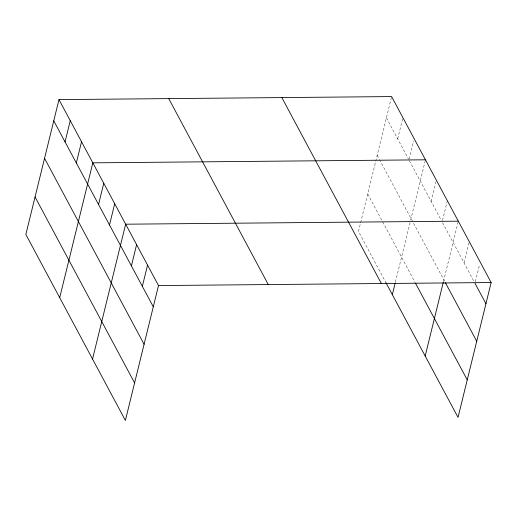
<?xml version="1.0" encoding="UTF-8"?>
<svg xmlns="http://www.w3.org/2000/svg" width="517" height="517" viewBox="0 0 517 517"><rect width="100%" height="100%" fill="white"/><g stroke="black" fill="none" stroke-linecap="round" stroke-linejoin="round"><path stroke-width="0.39" stroke-dasharray="2.58 1.94" d="M391.427 97.338L358.494 231.435L385.941 282.715M397.683 138.879L402.892 117.656M409.147 159.191L413.619 141.005M395.402 282.159L410.466 220.843M410.653 220.068L425.459 159.805M431.191 201.481L436.406 180.265M442.513 220.416L447.354 200.719M443.502 281.435L458.301 221.173M464.04 262.843L469.068 242.383M475.362 281.784L479.64 264.355M386.399 117.798L408.585 159.249M409.341 160.651L441.389 220.526M442.52 222.64L474.231 281.888M377.19 155.3L379.071 158.809M379.446 159.514L445.014 282.004M367.703 193.933L415.138 282.547"/><path stroke-width="0.78" d="M58.97 99.613L25.85 234.466L125.385 420.418L158.506 285.565L58.97 99.613L391.615 96.582L491.15 282.534L458.03 417.387L385.941 282.715M65.039 141.91L70.254 120.694M76.322 162.984L81.531 141.768M59.694 297.689L92.814 162.842L425.459 159.805M98.553 204.512L103.762 183.296M109.501 224.966L114.709 203.75M92.537 359.05L125.663 224.204L458.301 221.173M131.402 265.874L136.611 244.657M142.349 286.334L147.558 265.111M392.332 294.658L395.214 282.935M425.181 356.019L443.315 282.204M158.506 285.565L491.15 282.534M474.987 283.297L485.941 303.75M445.389 282.709L476.726 341.252M415.513 283.258L467.239 379.885M281.843 97.584L381.378 283.536M168.742 98.618L268.278 284.57M53.762 120.836L153.297 306.788M44.552 158.331L144.088 344.283M35.059 196.964L134.594 382.916"/></g></svg>
